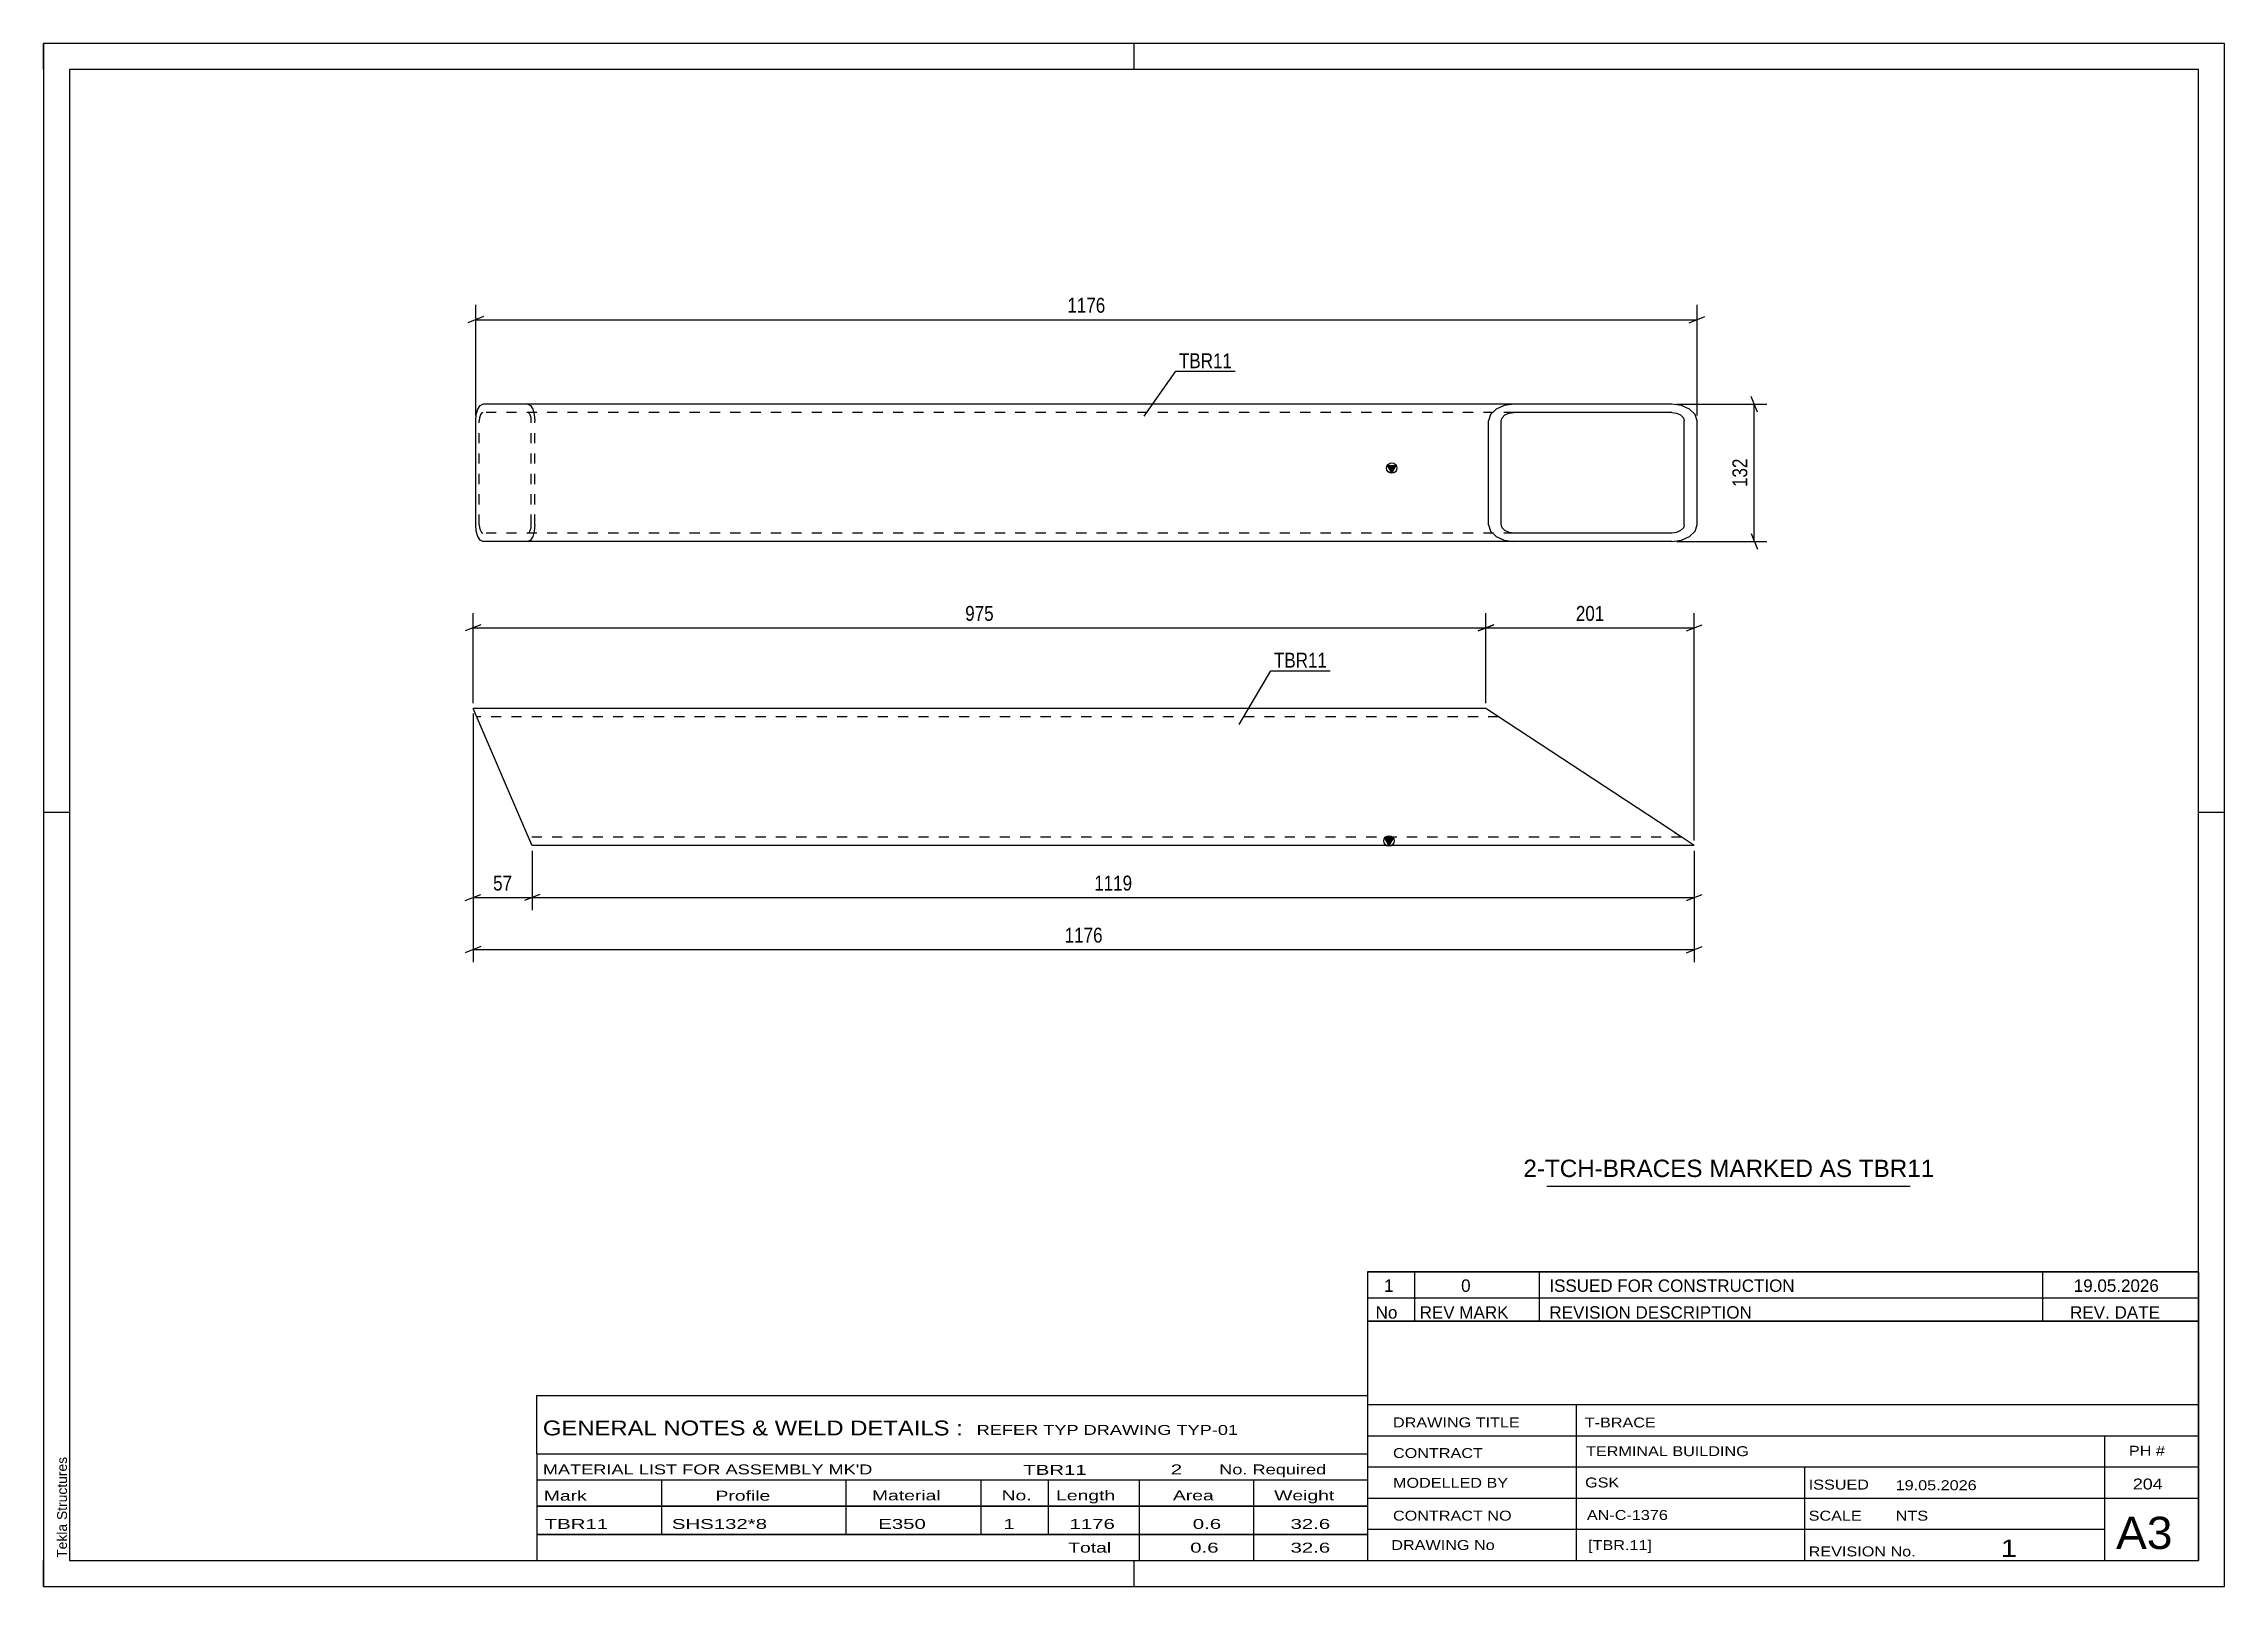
# Model space of a CAD drawing. Header units: millimetres. Extents: x 0 to 420, y 0 to 297.
import ezdxf

# ---------------------------------------------------------------- set-up
doc = ezdxf.new("R2010")
doc.units = ezdxf.units.MM
doc.linetypes.add('DXK_LINE_DOT2', pattern=[3.9198, 1.9599, -1.9599])
doc.styles.add('Arial', font='ARIAL.TTF', dxfattribs={"height": 0.2})
doc.styles.add('Arial Narrow', font='ARIALN.TTF', dxfattribs={"height": 0.2})

# ---------------------------------------------------------------- blocks, each defined once
blk = doc.blocks.new('Unknown-491738315-1331')
at = {"color": 5, "linetype": 'Continuous'}
for p, q in [((420, 297), (0, 297)), ((0, 297), (0, 0)), ((0, 292), (0, 297)), ((210, 292), (210, 297)), ((420, 0), (420, 297)), ((415, 292), (5, 292)), ((5, 292), (5, 5)), ((415, 5), (415, 292)), ((5, 149), (0, 149)), ((420, 149), (415, 149)), ((0, 0), (0, 5)), ((5, 5), (415, 5)), ((210, 0), (210, 5)), ((0, 0), (420, 0))]:
    blk.add_line(p, q, dxfattribs=at)
at = {"color": 174, "linetype": 'Continuous', "style": 'Arial'}
blk.add_text('Tekla Structures', height=1.9102, rotation=90, dxfattribs=at).set_placement((4.5, 5.5))
blk = doc.blocks.new('Unknown-491738315-1816')
at = {"color": 7, "linetype": 'Continuous'}
for p, q in [((255, 51.05), (255, 5)), ((255, 51.05), (415, 51.05)), ((415, 51), (415, 5)), ((255, 35), (415, 35)), ((295.14, 35), (295.14, 5)), ((255, 29), (415, 29)), ((397, 5.05), (397, 28.9)), ((255, 23), (415, 23)), ((339.14, 23), (339.14, 5)), ((255, 17), (415, 17)), ((255, 11), (397, 11)), ((255, 5), (415, 5))]:
    blk.add_line(p, q, dxfattribs=at)
at = {"color": 7, "style": 'Arial Narrow'}
for s, height, width, p in [('DRAWING TITLE', 1.9089, 1.425378, (259.88, 30.61)), ('T-BRACE', 1.909, 1.425378, (296.81, 30.59)), ('CONTRACT', 1.909, 1.425378, (259.88, 24.71)), ('TERMINAL BUILDING', 1.9089, 1.425378, (297.06, 25.07)), ('MODELLED BY', 1.9089, 1.425378, (259.88, 18.98)), ('GSK', 1.909, 1.425378, (296.88, 19.04)), ('ISSUED', 1.909, 1.425378, (339.94, 18.64)), ('19.05.2026', 1.909, 1.425378, (356.69, 18.52)), ('CONTRACT NO', 1.9089, 1.425378, (259.88, 12.66)), ('AN-C-1376', 1.909, 1.425378, (297.23, 12.78)), ('SCALE', 1.909, 1.425378, (339.94, 12.65)), ('A3', 6.204, 1.25, (399.14, 7.2)), ('DRAWING No', 1.909, 1.425378, (259.56, 7)), ('[TBR.11]', 1.909, 1.425378, (297.46, 6.99)), ('1', 3.34, 1.5, (376.91, 5.68)), ('REVISION No.', 1.9089, 1.425378, (339.94, 5.77))]:
    blk.add_text(s, height=height, dxfattribs=dict(at, width=width)).set_placement(p)
at = {"color": 7, "linetype": 'Continuous', "style": 'Arial Narrow'}
for s, height, width, p in [('PH #', 1.909, 1.43, (401.6, 25.15)), ('204', 2.1, 1.43, (402.37, 18.65)), ('NTS', 1.909, 1.425378, (356.7, 12.65))]:
    blk.add_text(s, height=height, dxfattribs=dict(at, width=width)).set_placement(p)
blk = doc.blocks.new('Unknown-491738315-1817')
at = {"color": 7, "linetype": 'Continuous'}
for p, q in [((95, 36.75), (255, 36.75)), ((95, 25.5), (95, 36.75)), ((255, 36.75), (255, 25.5)), ((95, 25.5), (255, 25.5)), ((95, 25.5), (95, 20.5)), ((255, 25.5), (255, 20.5)), ((95, 20.5), (255, 20.5)), ((95, 20.5), (95, 15.5)), ((119, 20.5), (119, 15.5)), ((154.5, 20.5), (154.5, 15.5)), ((180.5, 20.5), (180.5, 15.5)), ((193.5, 20.5), (193.5, 15.5)), ((211, 20.5), (211, 15.5)), ((233, 20.5), (233, 15.5)), ((255, 20.5), (255, 15.5)), ((95, 15.5), (255, 15.5)), ((95, 15.45), (95, 10.05)), ((95, 15.45), (255, 15.45)), ((119, 15.5), (119, 10)), ((154.5, 15.5), (154.5, 10)), ((180.5, 15.5), (180.5, 10)), ((193.5, 15.5), (193.5, 10)), ((211, 15.5), (211, 10)), ((233, 15.5), (233, 10)), ((255, 15.45), (255, 10.05)), ((95, 10.05), (255, 10.05)), ((95, 10), (255, 10)), ((95, 10), (95, 5)), ((211, 10), (211, 5)), ((233, 10), (233, 5)), ((255, 10), (255, 5)), ((95, 5), (255, 5))]:
    blk.add_line(p, q, dxfattribs=at)
at = {"color": 7, "style": 'Arial Narrow'}
for s, height, width, p in [('GENERAL NOTES & WELD DETAILS :', 2.8633, 1.4, (96.15, 29.06)), ('REFER TYP DRAWING TYP-01', 1.9089, 1.6, (179.7, 29.16)), ("MATERIAL LIST FOR ASSEMBLY MK'D", 1.9089, 1.6, (96.15, 21.56)), ('TBR11', 1.909, 1.794707, (188.68, 21.47)), ('2', 1.91, 1.794707, (217.08, 21.56)), ('No. Required', 1.9089, 1.6, (226.41, 21.56)), ('Mark', 1.909, 1.7, (96.34, 16.5)), ('Profile', 1.909, 1.7, (129.41, 16.5)), ('Material', 1.909, 1.7, (159.54, 16.56)), ('No.', 1.909, 1.7, (184.5, 16.56)), ('Length', 1.909, 1.7, (195, 16.56)), ('Area', 1.909, 1.7, (217.5, 16.56)), ('Weight', 1.909, 1.7, (237, 16.56))]:
    blk.add_text(s, height=height, dxfattribs=dict(at, width=width)).set_placement(p)
at = {"color": 7, "linetype": 'Continuous', "style": 'Arial Narrow'}
for s, height, width, p in [('TBR11', 1.909, 1.794707, (96.5, 11.06)), ('SHS132*8', 1.909, 1.794707, (121, 11.06)), ('E350', 1.909, 1.794707, (160.74, 11.06)), ('1', 1.91, 1.794707, (184.86, 11.06)), ('1176', 1.909, 1.794707, (197.58, 11.06)), ('0.6', 1.909, 1.794707, (221.32, 11.06)), ('32.6', 1.909, 1.794707, (240.14, 11.06)), ('Total', 1.909, 1.7, (197.33, 6.5)), ('0.6', 1.909, 1.794707, (220.83, 6.5)), ('32.6', 1.909, 1.794707, (240.14, 6.5))]:
    blk.add_text(s, height=height, dxfattribs=dict(at, width=width)).set_placement(p)
blk = doc.blocks.new('Unknown-491738315-1818')
at = {"color": 7, "linetype": 'Continuous'}
for p, q in [((255, 60.55), (415, 60.55)), ((415, 60.55), (255, 60.55)), ((255, 60.55), (255, 55.55)), ((264, 60.55), (264, 55.55)), ((288, 60.55), (288, 55.55)), ((385, 60.55), (385, 55.55)), ((415, 60.55), (415, 55.55)), ((255, 55.55), (415, 55.55)), ((255, 55.55), (255, 51.05)), ((255, 55.55), (415, 55.55)), ((264, 55.55), (264, 51.05)), ((288, 55.55), (288, 51.05)), ((385, 55.55), (385, 51.05)), ((415, 55.55), (415, 51.05)), ((415, 51.05), (255, 51.05))]:
    blk.add_line(p, q, dxfattribs=at)
at = {"color": 7, "linetype": 'Continuous', "style": 'Arial Narrow'}
for s, height, width, p in [('1', 2.39, 1.196471, (258.16, 56.7)), ('0', 2.39, 1.196471, (273, 56.7)), ('ISSUED FOR CONSTRUCTION', 2.3861, 1.196471, (290, 56.7)), ('19.05.2026', 2.386, 1.196471, (391, 56.7)), ('No', 2.386, 1.2, (256.54, 51.55)), ('REV MARK', 2.386, 1.2, (265, 51.55)), ('REVISION DESCRIPTION', 2.3861, 1.2, (290, 51.55)), ('REV. DATE', 2.386, 1.2, (390.28, 51.55))]:
    blk.add_text(s, height=height, dxfattribs=dict(at, width=width)).set_placement(p)
blk = doc.blocks.new('Unknown-491738315-1819')
at = {"color": 7, "linetype": 'Continuous'}
blk.add_line((289.5, 77.05), (359.5, 77.05), dxfattribs=at)
at = {"color": 7, "style": 'Arial'}
blk.add_text('2-TCH-BRACES MARKED AS TBR11', height=3.3428, dxfattribs=at).set_placement((284.99, 78.8))
blk = doc.blocks.new('Part-491738315-1251 - 1165')
at = {"linetype": 'Continuous'}
blk.add_hatch(color=2, dxfattribs=at).paths.add_polyline_path([(259.11, 142.61), (258.31, 144.01), (259.91, 144.01)])
at = {"color": 2, "linetype": 'Continuous'}
for p, q in [((277.77, 169.01), (82.7, 169.01)), ((92.71, 145.81), (82.7, 169.01)), ((313.04, 145.81), (277.77, 169.01)), ((94.09, 142.61), (92.71, 145.81)), ((259.11, 142.61), (258.31, 144.01)), ((258.31, 144.01), (259.91, 144.01)), ((259.91, 144.01), (259.11, 142.61)), ((317.91, 142.61), (313.04, 145.81)), ((317.91, 142.61), (94.09, 142.61))]:
    blk.add_line(p, q, dxfattribs=at)
at = {"color": 7, "linetype": 'DXK_LINE_DOT2'}
for p, q in [((280.2, 167.41), (83.39, 167.41)), ((93.98, 142.85), (92.71, 145.81)), ((93.4, 144.21), (93.35, 144.33)), ((315.47, 144.21), (93.4, 144.21)), ((315.47, 144.21), (313.97, 145.2))]:
    blk.add_line(p, q, dxfattribs=at)
at = {"color": 2, "linetype": 'Continuous'}
blk.add_circle((259.11, 143.51), 1, dxfattribs=at)
blk = doc.blocks.new('Part-491738315-1268 - 1267')
at = {"linetype": 'Continuous'}
blk.add_hatch(color=2, dxfattribs=at).paths.add_polyline_path([(259.63, 214.38), (258.83, 215.78), (260.43, 215.78)])
at = {"color": 2, "linetype": 'Continuous'}
for p, q in [((83.63, 226.64), (84.08, 227.34)), ((84.08, 227.34), (84.6, 227.58)), ((313.56, 227.58), (84.6, 227.58)), ((281.3, 227.34), (279.72, 226.64)), ((283.16, 227.58), (281.3, 227.34)), ((315.42, 227.34), (313.56, 227.58)), ((317, 226.64), (315.42, 227.34)), ((83.22, 224.38), (83.33, 225.61)), ((83.22, 204.38), (83.22, 224.38)), ((83.33, 225.61), (83.63, 226.64)), ((278.66, 225.61), (278.29, 224.38)), ((278.29, 204.38), (278.29, 224.38)), ((279.72, 226.64), (278.66, 225.61)), ((280.72, 224.38), (280.91, 224.99)), ((280.72, 204.38), (280.72, 224.38)), ((280.91, 224.99), (281.44, 225.51)), ((281.44, 225.51), (282.23, 225.86)), ((282.23, 225.86), (283.16, 225.98)), ((313.56, 225.98), (283.16, 225.98)), ((313.56, 225.98), (314.49, 225.86)), ((314.49, 225.86), (315.28, 225.51)), ((315.28, 225.51), (315.81, 224.99)), ((315.81, 224.99), (315.99, 224.38)), ((315.99, 204.38), (315.99, 224.38)), ((318.06, 225.61), (317, 226.64)), ((318.43, 224.38), (318.06, 225.61)), ((318.43, 204.38), (318.43, 224.38)), ((259.63, 214.38), (258.83, 215.78)), ((258.83, 215.78), (260.43, 215.78)), ((260.43, 215.78), (259.63, 214.38)), ((83.33, 203.16), (83.22, 204.38)), ((83.63, 202.12), (83.33, 203.16)), ((84.08, 201.42), (83.63, 202.12)), ((278.29, 204.38), (278.66, 203.16)), ((278.66, 203.16), (279.72, 202.12)), ((279.72, 202.12), (281.3, 201.42)), ((280.91, 203.77), (280.72, 204.38)), ((281.44, 203.25), (280.91, 203.77)), ((282.23, 202.9), (281.44, 203.25)), ((283.16, 202.78), (282.23, 202.9)), ((313.56, 202.78), (283.16, 202.78)), ((314.49, 202.9), (313.56, 202.78)), ((315.28, 203.25), (314.49, 202.9)), ((315.81, 203.77), (315.28, 203.25)), ((315.42, 201.42), (317, 202.12)), ((315.99, 204.38), (315.81, 203.77)), ((317, 202.12), (318.06, 203.16)), ((318.06, 203.16), (318.43, 204.38)), ((84.6, 201.18), (84.08, 201.42)), ((313.56, 201.18), (84.6, 201.18)), ((281.3, 201.42), (283.16, 201.18)), ((313.56, 201.18), (315.42, 201.42))]:
    blk.add_line(p, q, dxfattribs=at)
at = {"color": 7, "linetype": 'DXK_LINE_DOT2'}
for p, q in [((93.23, 227.58), (93.76, 227.34)), ((93.76, 227.34), (94.2, 226.64)), ((83.97, 224.99), (83.91, 224.38)), ((83.91, 204.38), (83.91, 224.38)), ((84.12, 225.51), (83.97, 224.99)), ((84.34, 225.86), (84.12, 225.51)), ((84.6, 225.98), (84.34, 225.86)), ((283.16, 225.98), (84.6, 225.98)), ((93.49, 225.86), (93.23, 225.98)), ((93.66, 225.61), (93.49, 225.86)), ((93.72, 225.51), (93.66, 225.61)), ((93.87, 224.99), (93.72, 225.51)), ((93.92, 224.38), (93.87, 224.99)), ((93.92, 204.38), (93.92, 224.38)), ((94.2, 226.64), (94.5, 225.61)), ((94.5, 225.61), (94.61, 224.38)), ((94.61, 204.38), (94.61, 224.38)), ((83.91, 204.38), (83.97, 203.77)), ((83.97, 203.77), (84.12, 203.25)), ((84.12, 203.25), (84.34, 202.9)), ((84.34, 202.9), (84.6, 202.78)), ((283.16, 202.78), (84.6, 202.78)), ((93.23, 202.78), (93.49, 202.9)), ((93.49, 202.9), (93.72, 203.25)), ((93.72, 203.25), (93.87, 203.77)), ((94.2, 202.12), (93.76, 201.42)), ((93.87, 203.77), (93.92, 204.38)), ((94.5, 203.16), (94.2, 202.12)), ((94.61, 204.38), (94.5, 203.16)), ((93.76, 201.42), (93.23, 201.18))]:
    blk.add_line(p, q, dxfattribs=at)
at = {"color": 2, "linetype": 'Continuous'}
blk.add_circle((259.63, 215.28), 1, dxfattribs=at)
blk = doc.blocks.new('StraightDimension-491738315-1387 - 1165')
at = {"color": 7, "linetype": 'Continuous'}
for p, q in [((94.09, 141.61), (94.09, 130.21)), ((317.91, 141.61), (317.91, 130.21)), ((95.59, 133.21), (92.59, 132.01)), ((94.09, 132.61), (317.91, 132.61)), ((316.41, 132.01), (319.41, 133.21))]:
    blk.add_line(p, q, dxfattribs=at)
at = {"color": 0}
blk.add_wipeout([(210.25, 133.36), (210.25, 137.56), (201.74, 137.56), (201.74, 133.36)], dxfattribs=at)
at = {"color": 3, "style": 'Arial Narrow'}
blk.add_text('1119', height=2.863, dxfattribs=at).set_placement((202.34, 133.96))
blk = doc.blocks.new('StraightDimension-491738315-1388 - 1165')
at = {"color": 7, "linetype": 'Continuous'}
for p, q in [((82.7, 168.01), (82.7, 130.21)), ((94.09, 141.61), (94.09, 130.21)), ((81.2, 132.01), (84.2, 133.21)), ((82.7, 132.61), (94.09, 132.61)), ((95.59, 133.21), (92.59, 132.01))]:
    blk.add_line(p, q, dxfattribs=at)
at = {"color": 0}
blk.add_wipeout([(90.82, 133.36), (90.82, 137.56), (85.97, 137.56), (85.97, 133.36)], dxfattribs=at)
at = {"color": 3, "style": 'Arial Narrow'}
blk.add_text('57', height=2.863, dxfattribs=at).set_placement((86.57, 133.96))
blk = doc.blocks.new('StraightDimension-491738315-1492 - 1165')
at = {"color": 7, "linetype": 'Continuous'}
for p, q in [((279.27, 185.13), (276.27, 183.93)), ((277.77, 170.01), (277.77, 187.38)), ((316.41, 183.93), (319.41, 185.13)), ((317.91, 143.61), (317.91, 187.38)), ((277.77, 184.53), (317.91, 184.53))]:
    blk.add_line(p, q, dxfattribs=at)
at = {"color": 0}
blk.add_wipeout([(301.18, 185.28), (301.18, 189.48), (294.5, 189.48), (294.5, 185.28)], dxfattribs=at)
at = {"color": 3, "style": 'Arial Narrow'}
blk.add_text('201', height=2.863, dxfattribs=at).set_placement((295.1, 185.88))
blk = doc.blocks.new('StraightDimension-491738315-1493 - 1165')
at = {"color": 7, "linetype": 'Continuous'}
for p, q in [((84.2, 185.13), (81.2, 183.93)), ((82.7, 170.01), (82.7, 187.38)), ((276.27, 183.93), (279.27, 185.13)), ((277.77, 170.01), (277.77, 187.38)), ((82.7, 184.53), (277.77, 184.53))]:
    blk.add_line(p, q, dxfattribs=at)
at = {"color": 0}
blk.add_wipeout([(183.58, 185.28), (183.58, 189.48), (176.89, 189.48), (176.89, 185.28)], dxfattribs=at)
at = {"color": 3, "style": 'Arial Narrow'}
blk.add_text('975', height=2.863, dxfattribs=at).set_placement((177.49, 185.88))
blk = doc.blocks.new('StraightDimension-491738315-1592 - 1165')
at = {"color": 7, "linetype": 'Continuous'}
for p, q in [((82.7, 168.01), (82.7, 120.19)), ((317.91, 141.61), (317.91, 120.19)), ((84.2, 123.19), (81.2, 121.99)), ((82.7, 122.59), (317.91, 122.59)), ((316.41, 121.99), (319.41, 123.19))]:
    blk.add_line(p, q, dxfattribs=at)
at = {"color": 0}
blk.add_wipeout([(204.56, 123.34), (204.56, 127.54), (196.05, 127.54), (196.05, 123.34)], dxfattribs=at)
at = {"color": 3, "style": 'Arial Narrow'}
blk.add_text('1176', height=2.863, dxfattribs=at).set_placement((196.65, 123.94))
blk = doc.blocks.new('StraightDimension-491738315-1604 - 1267')
at = {"color": 7, "linetype": 'Continuous'}
for p, q in [((84.72, 244.45), (81.72, 243.25)), ((83.22, 225.38), (83.22, 246.7)), ((83.22, 243.85), (318.43, 243.85)), ((316.93, 243.25), (319.93, 244.45)), ((318.43, 225.38), (318.43, 246.7))]:
    blk.add_line(p, q, dxfattribs=at)
at = {"color": 0}
blk.add_wipeout([(205.08, 244.6), (205.08, 248.8), (196.57, 248.8), (196.57, 244.6)], dxfattribs=at)
at = {"color": 3, "style": 'Arial Narrow'}
blk.add_text('1176', height=2.863, dxfattribs=at).set_placement((197.17, 245.2))
blk = doc.blocks.new('StraightDimension-491738315-1616 - 1267')
at = {"color": 7, "linetype": 'Continuous'}
for p, q in [((314.56, 227.58), (331.86, 227.58)), ((330.06, 226.08), (328.86, 229.08)), ((329.46, 201.18), (329.46, 227.58)), ((328.86, 202.68), (330.06, 199.68)), ((314.56, 201.18), (331.86, 201.18))]:
    blk.add_line(p, q, dxfattribs=at)
at = {"color": 0}
blk.add_wipeout([(328.71, 217.72), (324.51, 217.72), (324.51, 211.04), (328.71, 211.04)], dxfattribs=at)
at = {"color": 3, "style": 'Arial Narrow'}
blk.add_text('132', height=2.863, rotation=90.0002, dxfattribs=at).set_placement((328.11, 211.64))
blk = doc.blocks.new('Mark-491738315-1291 - 1165')
at = {"color": 0}
blk.add_wipeout([(247.19, 176.87), (247.19, 179.87), (236.96, 179.87), (236.96, 176.87)], dxfattribs=at)
blk.add_wipeout([(247.19, 176.87), (247.19, 179.87), (236.96, 179.87), (236.96, 176.87)], dxfattribs=at)
at = {"color": 30, "linetype": 'Continuous'}
for p, q in [((230.25, 165.93), (236.36, 176.27)), ((236.36, 176.27), (247.79, 176.27))]:
    blk.add_line(p, q, dxfattribs=at)
at = {"color": 3, "style": 'Arial Narrow'}
blk.add_text('TBR11', height=2.863, dxfattribs=at).set_placement((236.96, 176.87))
blk = doc.blocks.new('Mark-491738315-1660 - 1267')
at = {"color": 0}
blk.add_wipeout([(228.89, 234.52), (228.89, 237.52), (218.66, 237.52), (218.66, 234.52)], dxfattribs=at)
blk.add_wipeout([(228.89, 234.52), (228.89, 237.52), (218.66, 237.52), (218.66, 234.52)], dxfattribs=at)
at = {"color": 30, "linetype": 'Continuous'}
for p, q in [((211.98, 225.29), (218.06, 233.92)), ((218.06, 233.92), (229.49, 233.92))]:
    blk.add_line(p, q, dxfattribs=at)
at = {"color": 3, "style": 'Arial Narrow'}
blk.add_text('TBR11', height=2.863, dxfattribs=at).set_placement((218.66, 234.52))

msp = doc.modelspace()

# ---------------------------------------------------------------- block references
for name in ['Unknown-491738315-1331', 'Part-491738315-1268 - 1267', 'Part-491738315-1251 - 1165', 'Unknown-491738315-1819', 'Unknown-491738315-1818', 'Unknown-491738315-1816', 'Unknown-491738315-1817']:
    msp.add_blockref(name, (0, 0))

# ---------------------------------------------------------------- next in the draw order: block references
for name in ['StraightDimension-491738315-1604 - 1267', 'StraightDimension-491738315-1387 - 1165']:
    msp.add_blockref(name, (0, 0))

# ---------------------------------------------------------------- next in the draw order: block references
for name in ['Mark-491738315-1660 - 1267', 'StraightDimension-491738315-1616 - 1267', 'StraightDimension-491738315-1492 - 1165', 'StraightDimension-491738315-1388 - 1165']:
    msp.add_blockref(name, (0, 0))

# ---------------------------------------------------------------- next in the draw order: block references
msp.add_blockref('StraightDimension-491738315-1493 - 1165', (0, 0))

# ---------------------------------------------------------------- next in the draw order: block references
msp.add_blockref('StraightDimension-491738315-1592 - 1165', (0, 0))

# ---------------------------------------------------------------- next in the draw order: block references
msp.add_blockref('Mark-491738315-1291 - 1165', (0, 0))

doc.saveas('drawing.dxf')
